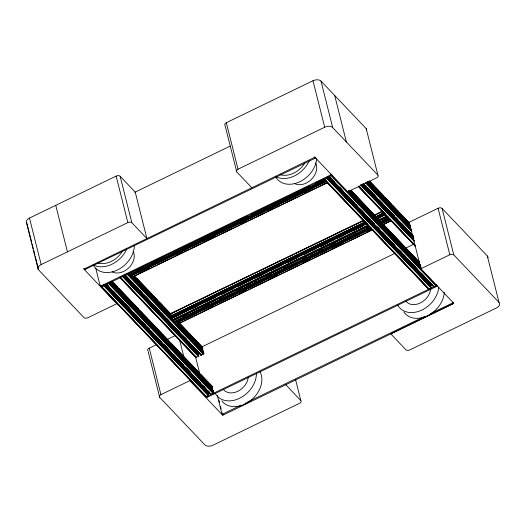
<?xml version="1.0" encoding="UTF-8"?>
<svg xmlns="http://www.w3.org/2000/svg" width="526" height="526" viewBox="0 0 526 526"><rect width="100%" height="100%" fill="white"/><g stroke="black" fill="none" stroke-linecap="round" stroke-linejoin="round"><path stroke-width="0.79" d="M100.492 285.131L101.354 286.716L103.74 285.671L103.898 284.914M119.981 277.669L195.803 357.384L198.71 356.345L198.716 355.707L122.768 275.992M202.129 349.468L202.826 348.929L202.188 346.89L189.373 333.681M125.056 275.302L200.958 355.142L203.615 353.906L203.864 353.071L203.352 351.223L177.328 323.858M164.717 353.498L205.666 396.65L208.572 395.611L208.605 395.019L103.839 284.901M211.985 388.734L212.688 388.195L212.05 386.156L200.932 374.729M213.707 392.751L109.033 282.699L106.14 284.349L210.821 394.401L213.471 393.172L213.727 392.33L213.214 390.483L110.092 282.166M326.758 177.722L431.445 287.61L431.188 288.057L326.514 177.998L326.758 177.722L431.438 287.775M331.821 174.606L331.176 175.743L435.857 285.796L436.501 284.658M433.74 286.782L328.835 176.552L433.911 286.736L433.549 286.177M210.716 393.889L207.316 390.318L210.821 394.401M314.864 158.392L315.442 157.57L314.752 156.847L314.18 157.668L314.864 158.392L85.061 269.457L84.364 269.102M100.124 285.671L100.821 286.026L330.624 174.961L331.202 174.139L331.886 174.862L331.308 175.677L101.511 286.742L100.124 285.671L95.752 268.253M205.488 396.446L206.185 396.801L435.988 285.736L436.567 284.914M100.985 286.591L206.876 397.518L436.672 286.453L437.251 285.638M430.268 313.739L452.439 303.029L453.011 302.207L453.695 302.923L453.123 303.745L222.722 415.238L189.833 380.666L189.432 379.088M197.533 350.862L199.801 353.242L198.065 354.445L123.373 275.92M208.533 391.318L209.664 392.508L207.928 393.704L104.378 284.842M432.431 284.836L430.702 286.032L327.152 177.17M326.376 180.596L129.435 275.867L130.954 277.84L133.223 276.36M363.788 220.532L170.575 314.022L170.634 313.608L229.08 285.552M367.036 223.596L171.713 318.046M171.759 318.736C171.279 319.407 174.053 323.339 173.652 321.636M370.988 227.942L174.79 322.859L176.309 324.831L176.361 324.417M387.78 216.298L387.761 217.271M380.239 222.281L388.352 218.356L388.214 217.751M389.391 219.066L381.271 222.945L389.398 219.007L390.903 220.992L390.956 220.578L385.795 223.077M31.724 242.407L26.964 223.497A6.042 3.662 -14.1 0 1 29.476 218.066L116.147 176.098A3.018 1.828 -14.1 0 1 120.145 176.269L135.221 192.115L146.925 238.607L131.848 222.761L120.145 176.269M134.781 192.306L230.079 146.143M116.384 302.128L116.779 303.706L87.895 317.704A3.018 1.828 -14.2 0 1 83.897 317.54L38.668 269.989A6.042 3.662 -14.1 0 1 41.179 264.558L127.851 222.59A3.018 1.828 -14.1 0 1 131.848 222.761M201.931 346.858L395.473 253.091M405.816 248.081L413.942 244.149M251.836 187.756L236.759 171.917L225.062 125.425A3.018 1.828 -14.1 0 1 226.318 122.716L312.99 80.741A6.042 3.662 -14.1 0 1 320.985 81.076L366.208 128.627L377.911 175.119A3.018 1.828 -14.1 0 1 376.655 177.834L347.765 191.826M236.759 171.917A3.018 1.828 -14.1 0 1 238.022 169.208L324.687 127.233A6.042 3.662 -14.1 0 1 332.682 127.568L377.911 175.119M127.075 273.757L127.318 274.085L231.295 223.774M232.768 223.057L247.516 215.923M251.204 214.135L295.454 192.726M296.927 192.01L309.466 185.948M315.363 183.094L323.477 179.169M154.887 261.869L156.36 261.152M177.012 251.165L173.324 252.947L178.505 250.514M191.76 244.025L193.233 243.314M209.46 235.464L207.98 236.174L209.48 235.53M237.482 221.9L238.955 221.19M255.919 212.984L258.864 211.557M301.635 190.859L303.114 190.142M320.071 181.937L323.76 180.155M136.471 270.851L142.375 267.997M154.907 261.935L162.284 258.365M189.57 245.162L194.732 242.664M200.63 239.81L206.527 236.956M219.066 230.888L226.443 227.317M237.502 221.965L242.664 219.467M255.938 213.05L258.891 211.623M264.788 208.763L268.477 206.981M272.166 205.199L275.111 203.772M283.225 199.847L289.122 196.987M301.661 190.925L309.038 187.355M320.097 182.003L323.786 180.221M127.318 274.085L128.403 275.203L324.66 180.063M128.331 275.151L325.338 179.885M325.456 180.221L129.251 275.131L129.383 275.604L129.567 275.907L325.725 180.99M325.416 180.26L129.258 275.177L129.751 275.611M129.324 275.44L326.219 180.168M153.612 263.809L155.085 263.099M169.839 255.958L171.312 255.248M186.197 248.035L187.677 247.325M202.425 240.185L203.891 239.435M300.366 192.799L301.839 192.089M316.586 184.948L318.059 184.238M129.383 275.604L325.541 180.688M129.468 275.782L325.627 180.859M129.508 276.176L326.403 180.905M129.567 276.341L326.462 181.069M129.652 276.512L326.554 181.24M129.751 276.643L326.646 181.371M139.12 273.5L149.45 268.51M157.557 264.585L167.143 259.943M175.993 255.662L183.37 252.092M184.843 251.382L188.532 249.594M192.22 247.812L199.591 244.242M203.279 242.46L215.818 236.391M221.716 233.537L231.302 228.902M240.152 224.615L247.529 221.051M251.218 219.263L252.69 218.553M256.379 216.765L263.75 213.201M267.438 211.413L273.336 208.559M274.815 207.849L279.977 205.35M285.874 202.497L296.197 197.5M304.311 193.575L313.897 188.933M322.747 184.652L326.436 182.87M130.764 277.708L327.659 182.437M130.954 277.84L327.205 182.818M170.542 313.713L363.749 220.223M374.078 215.226L382.277 211.202M230.559 284.836L293.238 254.505M294.718 253.795L363.295 220.604M377.306 213.826L382.468 211.327M374.847 215.18L382.961 211.255M365.202 222.366L171.252 316.211L171.068 315.916L364.959 221.9M375.281 216.903L383.395 212.977M171.068 315.916L365.018 222.064M375.34 217.074L384.19 212.787M171.154 316.087L365.103 222.235M376.169 216.883L384.276 212.958M375.525 217.37L384.375 213.089M375.715 217.488L384.565 213.208M375.676 217.534L384.572 213.254M366.142 223.155L172.199 317.007L172.581 317.98M376.471 218.159L385.321 213.878M172.357 317.342L366.306 223.491M376.629 218.5L385.479 214.214M171.601 318.039L367.063 223.438M377.346 218.481L385.611 214.549M377.359 218.606L385.473 214.68M171.864 318.21L188.091 310.36M189.564 309.643L196.941 306.079M200.63 304.291L204.312 302.509M205.791 301.792L215.377 297.157L205.028 302.279M221.275 294.304L233.814 288.235M237.496 286.453L252.25 279.313M253.723 278.602L263.309 273.961M264.782 273.25L268.47 271.462M269.943 270.752L279.536 266.11M285.434 263.256L297.966 257.194M303.87 254.334L316.402 248.272L312.753 250.106M320.091 246.484L334.838 239.35M336.318 238.64L343.688 235.069M347.377 233.281L351.066 231.499M352.538 230.789L362.125 226.147M377.615 218.652L380.561 217.225M180.694 314.055L173.376 317.546L178.577 315.113M189.603 309.696L199.13 305.133M221.255 294.428L226.476 291.851M227.949 291.141L233.846 288.287M237.476 286.578L244.853 283.014M248.594 281.147L250.074 280.437M253.762 278.649L263.289 274.092M269.983 270.798L281.726 265.17M287.623 262.316L298.005 257.24M303.844 254.466L309.064 251.888M320.13 246.536L327.448 243.045M336.351 238.686L345.884 234.123M351.782 231.269L362.164 226.2M377.648 218.704L380.6 217.277M193.325 307.98L197.013 306.191M206.6 301.556L208.072 300.839M213.97 297.986L215.443 297.275M222.846 293.771L224.293 292.989M237.568 286.565L242.729 284.073M257.484 276.932L261.166 275.151M278.129 266.945L279.602 266.228M287.715 262.303L290.668 260.876M303.943 254.452L306.888 253.026M320.163 246.602L325.324 244.103M340.072 236.97L343.761 235.181M353.347 230.546L354.826 229.829M360.724 226.976L362.197 226.265M172.048 319.88L368.207 224.964M378.536 219.973L386.643 216.048L388.352 218.356M172.199 320.314L368.358 225.398M378.681 220.401L386.794 216.475M172.423 320.748L368.588 225.832M378.911 220.835L387.024 216.909M172.666 321.077L368.825 226.16M379.154 221.163L387.261 217.238M220.151 299.222L221.624 298.512M238.587 290.306L240.06 289.589M254.808 282.455L256.28 281.739M284.303 268.181L285.782 267.464M302.739 259.259L305.691 257.832M318.966 251.408L321.919 249.981L318.986 251.474M366.898 228.212L368.378 227.502M385.334 219.296L386.814 218.579M183.298 317.132L189.196 314.278M201.734 308.21L209.111 304.639M220.17 299.287L225.332 296.789M229.02 295.007L230.493 294.29M236.398 291.437L241.559 288.938M247.457 286.085L251.145 284.303M254.834 282.521L256.307 281.805M265.893 277.163L271.791 274.309M284.329 268.247L289.491 265.748M302.766 259.325L305.718 257.898M311.616 255.044L313.088 254.328M330.052 246.122L335.95 243.268M348.488 237.2L355.859 233.629M366.924 228.277L369.87 226.851M383.145 220.427L388.306 217.928M173.777 322.03L370.008 227.048M381.002 221.762L388.444 218.132M173.679 322.142L369.949 227.232L173.758 322.188M380.278 222.235L388.385 218.31M249.239 286.427L250.718 285.71M174.79 322.905L370.955 227.988M174.856 323.168L371.021 228.251M381.343 223.254L389.457 219.329M174.915 323.332L371.08 228.415M381.403 223.418L389.516 219.493M175.007 323.503L371.165 228.586M382.224 223.234L389.602 219.664M175.099 323.635L371.257 228.718M382.323 223.366L389.694 219.796M177.098 324.062L180.05 322.635M185.948 319.782L196.27 314.785M204.384 310.859L213.97 306.217M220.611 303.009L230.197 298.367M231.67 297.657L235.359 295.875M239.047 294.087L246.418 290.523M250.106 288.735L256.004 285.881M257.484 285.164L262.645 282.672M268.543 279.812L277.393 275.532M286.979 270.897L294.356 267.326M295.829 266.61L297.302 265.9M303.206 263.046L310.577 259.476M314.265 257.694L317.954 255.906M321.642 254.124L326.804 251.625M332.702 248.772L343.024 243.775M351.138 239.849L360.724 235.214M367.358 231.999L372.52 229.5M176.111 324.7L373.013 229.428M383.336 224.431L390.713 220.861M176.309 324.831L372.559 229.809M383.526 224.556L390.996 220.887M147.984 350.881A3.018 1.828 -14.1 0 1 149.239 348.166L156.465 344.668M167.294 339.421L175.243 335.575M487.997 257.766A6.042 3.662 -14.1 0 0 487.332 255.984L442.103 208.434A3.018 1.828 -14.1 0 0 438.105 208.263L409.215 222.248L420.918 268.74L449.809 254.755A3.018 1.828 -14.1 0 1 453.807 254.926L499.036 302.476A6.042 3.662 -14.1 0 1 496.524 307.901L409.853 349.875A3.018 1.828 -14.1 0 1 405.855 349.705L390.779 333.852L453.807 303.318L314.87 157.235L83.89 269.121L116.779 303.706M203.352 351.223L202.74 351.355L201.609 350.165M295.48 379.299L300.833 400.575A3.018 1.834 -14.1 0 1 299.577 403.284L212.905 445.259A6.042 3.662 -14.1 0 1 204.91 444.917L159.687 397.373A3.018 1.828 -14.1 0 1 160.943 394.658L189.833 380.666M217.363 395.526L221.933 413.738L222.636 414.093L241.105 405.165M244.8 403.376L246.28 402.66M247.759 401.949L425.093 316.238M324.128 179.044L324.568 178.939L429.249 288.998L428.434 288.978L323.76 178.919L428.808 289.096M201.379 346.871L201.82 346.772M202.155 349.52L177.827 323.937M83.68 268.378L85.061 269.457M369.508 180.924L409.32 222.879M369.706 181.398L383.283 195.672M384.986 197.46L391.771 204.594M392.902 205.784L409.313 223.037M376.623 189.228L377.753 190.419M384.545 197.559L386.242 199.341M406.611 220.762L407.742 221.952M368.45 181.174L409.754 224.602M368.443 181.345L409.747 224.766M368.351 181.503L410.786 226.121M368.588 181.989L370.85 184.37M373.112 186.75L374.808 188.532M377.07 190.912L378.201 192.102M381.6 195.672L384.993 199.242M390.088 204.594L392.915 207.566M399.142 214.115L400.273 215.305M403.1 218.277L405.362 220.657M368.121 181.536L410.635 226.239M368.193 182.029L374.985 189.169M376.682 190.951L384.605 199.282M386.301 201.064L395.355 210.584M397.051 212.366L405.539 221.295M406.67 222.485L410.635 226.647M367.746 181.713L410.78 226.976M367.477 181.608L374.828 189.34M375.958 190.53L384.447 199.453M386.143 201.234L395.197 210.755M396.328 211.945L405.382 221.459M406.519 222.649L410.477 226.818M367.279 181.68L410.359 227.015M367.135 181.634L410.135 226.844M367.529 182.272L373.749 188.814M376.011 191.194L382.803 198.328M384.499 200.117L395.25 211.419M396.387 212.609L404.303 220.94M406.572 223.313L409.964 226.884M367.233 182.41L368.364 183.6M375.722 191.332L376.853 192.523M388.168 204.423L389.865 206.205M396.091 212.754L398.353 215.127M396.597 213.392L397.728 214.582M366.661 182.338L410.793 228.744M366.642 182.759L411.345 229.757M365.84 182.581L411.674 230.769M365.452 182.884L411.845 231.664M371.08 191.438L373.907 194.41M380.134 200.958L382.395 203.332M388.622 209.881L389.753 211.071M393.146 214.641L394.276 215.824M401.634 223.563L405.033 227.133M410.122 232.485L412.384 234.866M365.971 186.23L367.667 188.019M369.929 190.399L375.025 195.751M378.418 199.321L384.079 205.271M387.471 208.842L390.299 211.814M391.429 213.004L394.263 215.976M395.96 217.764L397.656 219.546M400.483 222.524L405.013 227.278M408.972 231.447L412.364 235.017M365.346 185.685L368.739 189.255M369.87 190.445L376.097 196.987M378.358 199.367L384.019 205.318M386.847 208.289L394.204 216.022M395.335 217.212L398.162 220.19M399.859 221.972L406.085 228.514M408.347 230.894L413.443 236.246M363.505 183.824L413.403 236.378M363.104 183.692L413.127 236.213M363.19 183.817L412.982 236.167M362.789 184.159L413.147 237.101M362.473 184.35L413.969 238.482M362.204 184.606L413.692 238.738M361.428 184.31L413.482 239.041M361.447 184.961L414.159 240.349M361.04 184.692L414.225 240.612M361.033 184.856L414.218 240.776M360.935 185.02L414.126 240.941M360.783 185.139L413.975 241.059M358.844 186.079L415.422 245.57M358.403 186.184L415.553 246.267M358.39 186.342L415.54 246.424M358.594 186.658L415.744 246.74M351.079 190.438L419.544 262.421M350.717 190.162L419.748 262.737M352.407 192.102L364.288 204.594M365.419 205.784L373.342 214.115M375.038 215.897L394.842 236.72M395.979 237.91L403.33 245.642M405.027 247.43L419.176 262.296M366.116 207.08L367.247 208.27M375.17 216.594L376.3 217.784M388.181 230.276L389.312 231.466M395.539 238.008L397.801 240.389M350.02 190.695L420.182 264.46M350.014 190.859L420.741 265.222M349.356 190.432L420.649 265.387M349.205 190.543L420.498 265.505M349.968 191.451L355.057 196.803M358.456 200.373L365.241 207.514M367.51 209.894L369.771 212.274M371.468 214.056L375.426 218.218M380.522 223.576L385.617 228.928M389.01 232.499L392.403 236.069M393.533 237.259L395.802 239.639M397.498 241.421L399.76 243.801M402.022 246.181L406.552 250.941M410.51 255.103L416.171 261.054M418.998 264.026L420.695 265.814M348.909 190.688L420.767 266.241M348.751 190.636L420.701 266.255M349.047 191.122L354.702 197.072M356.398 198.854L364.886 207.777M366.583 209.565L375.071 218.487M376.767 220.269L385.821 229.79M386.952 230.98L395.44 239.902M397.137 241.69L406.19 251.204M407.328 252.395L416.375 261.915M417.512 263.105L420.34 266.077M348.85 191.201L421.273 267.346M349.271 191.747L420.563 266.702M349.1 191.786L363.808 207.257M366.635 210.229L372.296 216.179M373.993 217.961L385.308 229.862M387.005 231.644L393.796 238.784M396.058 241.164L402.85 248.298M403.981 249.488L415.297 261.389M417.565 263.769L419.827 266.149M355.596 199.071L357.858 201.445M377.661 222.268L379.358 224.056M386.656 231.834L388.412 233.57M400.293 246.063L401.423 247.253M407.65 253.795L409.912 256.175M417.269 263.914L418.4 265.097M348.232 191.858L421.221 268.595M331.564 175.447L436.245 285.5M330.624 174.961L331.308 175.677M435.988 285.736L436.672 286.453M452.439 303.029L453.123 303.745M330.584 177.755L333.977 181.325M339.638 187.276L341.9 189.649M348.127 196.198L349.257 197.388M352.65 200.952L354.346 202.74M361.138 209.881L364.531 213.451M369.627 218.803L371.889 221.183M378.115 227.725L379.246 228.915M382.639 232.485L384.9 234.866M391.127 241.408L393.954 244.38M400.181 250.928L401.877 252.71M404.139 255.09L405.276 256.28M413.193 264.611L415.461 266.984M421.681 273.533L423.943 275.913M430.169 282.455L431.3 283.645M329.434 176.716L334.523 182.068M338.488 186.23L343.577 191.589M346.976 195.153L349.803 198.131M350.934 199.321L354.327 202.891M355.464 204.081L357.161 205.863M359.988 208.835L364.511 213.595M368.476 217.764L371.869 221.328M373 222.518L374.703 224.306M376.964 226.686L379.792 229.658M381.488 231.447L384.887 235.01M386.018 236.2L387.149 237.39M389.976 240.369L394.507 245.129M398.465 249.291L401.857 252.861M402.988 254.051L405.257 256.432M407.518 258.812L409.215 260.594M411.477 262.974L417.138 268.924M420.53 272.494L425.626 277.846M429.019 281.417L431.846 284.388M328.77 176.23L343.478 191.76M345.181 193.542L366.116 215.555M367.247 216.679L374.604 224.477M375.735 225.667L395.539 246.49M397.235 248.272L425.527 278.017M427.224 279.806L433.45 286.348M328.513 177.019L431.498 285.289M328.204 177.209L431.182 285.48M327.363 176.868L430.912 285.736M326.666 177.249L431.379 287.347M326.666 177.887L431.346 287.939M324.121 179.202L428.434 288.978M134.492 275.821L171.272 314.489M178.991 322.504L202.392 347.206M136.747 278.359L148.628 290.852M149.765 292.042L157.682 300.372M159.385 302.154L170.7 314.055M180.319 324.167L187.67 331.899M150.456 293.33L152.152 295.119M179.879 324.266L182.141 326.646M133.795 276.354L172.837 317.402M178.498 323.352L202.826 348.929M133.788 276.518L172.83 317.566M178.492 323.516L202.819 349.1M133.696 276.683L172.738 317.73M177.827 323.089L202.727 349.264M132.9 276.117L172.587 317.849M178.064 323.569L202.576 349.376M134.308 277.708L139.403 283.06M143.361 287.222L149.588 293.771M151.85 296.151L154.111 298.525M155.808 300.313L159.772 304.475M164.862 309.834L169.957 315.186M177.873 323.51L180.142 325.89M181.838 327.678L184.1 330.058M186.362 332.439L190.892 337.192M194.85 341.361L200.511 347.311M132.973 276.617L139.199 283.159M140.896 284.941L149.384 293.863M151.08 295.651L159.569 304.574M161.265 306.356L170.319 315.876M177.676 323.608L179.938 325.988M181.634 327.777L190.688 337.291M192.391 339.079L200.873 348.002M172.291 317.993L132.526 276.301L172.166 317.987M177.795 323.891L202.28 349.52M132.256 276.189L139.042 283.33M140.738 285.112L149.226 294.034M150.929 295.822L159.411 304.745M161.114 306.526L170.161 316.047M177.518 323.779L179.78 326.159M181.483 327.941L190.537 337.462M192.233 339.25L200.722 348.173M132.059 276.268L172.232 318.506M132.138 276.387L172.311 318.625M177.407 323.983L203.43 351.348M132.309 276.854L148.148 293.508M150.982 296.486L156.636 302.43M158.333 304.219L169.648 316.113M180.405 327.422L187.19 334.556M188.321 335.746L200.209 348.238M201.905 350.027L203.036 351.217M132.013 276.998L133.709 278.78M139.936 285.322L142.198 287.702M162.001 308.525L163.698 310.307M184.633 332.32L185.763 333.51M191.99 340.052L194.252 342.433M140.442 285.966L142.138 287.748M192.496 340.697L193.627 341.887M201.55 350.211L202.681 351.401M131.441 276.926L172.18 319.755M173.876 321.544L175.572 323.326M176.71 324.516L203.864 353.071M131.421 277.347L175.283 323.339M176.125 324.345L203.845 353.492M127.811 274.118L128.265 274.598M127.792 274.191L129.488 275.979M130.619 277.169L203.615 353.906M127.397 274.493L203.22 354.208M132.467 282.449L133.597 283.639M136.99 287.209L138.686 288.998M145.478 296.131L148.871 299.702M153.967 305.06L156.229 307.44M166.979 318.743L169.247 321.116M176.032 328.257L178.301 330.637M184.521 337.179L186.217 338.968M188.486 341.348L189.616 342.538M125.596 275.506L127.917 277.84M130.691 280.864L138.673 289.142M139.745 290.378L142.007 292.758M143.703 294.547L149.93 301.089M152.192 303.469L159.043 310.564M161.245 312.983L171.995 324.292M174.257 326.666L179.412 331.978M182.746 335.595L189.597 342.682M191.234 344.517L194.627 348.087M195.757 349.277L200.912 354.583M124.892 274.835L201.28 355.149M124.721 274.881L201.103 355.188M124.169 275.17L198.861 353.696M123.86 275.368L198.552 353.893M123.59 275.617L198.276 354.143M122.893 275.992L198.743 355.76M122.985 276.301L198.808 356.017M122.979 276.472L198.802 356.181M122.887 276.63L198.71 356.345M122.17 276.157L198.558 356.464M120.224 277.097L196.612 357.404M119.783 277.195L196.172 357.509M119.777 277.353L195.803 357.384M112.104 281.173L212.254 386.472M112.097 281.331L117.186 286.69M118.883 288.472L138.686 309.295M140.389 311.076L147.175 318.217M148.871 319.999L168.675 340.822M170.943 343.202L199.236 372.947M132.026 302.851L133.157 304.041M139.949 311.182L141.645 312.963M162.015 334.378L163.145 335.568M170.503 343.3L172.199 345.089M192.003 365.912L193.7 367.694M111.407 281.706L212.688 388.195M111.4 281.877L212.682 388.359M110.743 281.443L212.589 388.523M115.503 286.683L118.896 290.253M123.991 295.605L126.253 297.986M128.515 300.366L129.646 301.556M132.473 304.534L133.611 305.724M137.003 309.288L140.396 312.858M145.492 318.217L148.319 321.189M154.545 327.731L156.242 329.519M158.504 331.899L160.765 334.273M166.992 340.822L170.95 344.984M176.046 350.336L178.307 352.716M180.004 354.504L181.135 355.694M184.534 359.265L185.665 360.448M189.058 364.018L191.319 366.398M197.546 372.941L200.939 376.511M206.034 381.869L208.296 384.25M210.558 386.623L211.689 387.813L211.15 388.03L203.227 379.7M110.585 281.561L212.438 388.642M110.585 281.969L212.142 388.78M110.703 282.245L212.077 388.799M110.427 282.14L119.481 291.654M121.177 293.442L129.666 302.365M130.796 303.555L139.85 313.069M141.547 314.857L150.035 323.779M151.738 325.561L160.785 335.082M161.923 336.272L170.404 345.194M172.107 346.982L181.161 356.497M182.292 357.687L190.78 366.609M192.477 368.397L201.53 377.911M110.236 282.212L213.293 390.608M109.914 282.206L116.141 288.748M117.837 290.536L129.153 302.43M130.849 304.219L138.206 311.951M139.903 313.733L159.707 334.556M161.975 336.936L168.195 343.478M169.891 345.266L181.214 357.161M182.344 358.351L189.695 366.083M192.529 369.061L198.184 375.012M199.88 376.794L211.202 388.694M121.506 294.843L123.768 297.223M130.56 304.363L132.256 306.145M144.137 318.638L145.268 319.828M151.495 326.37L153.756 328.75M173.56 349.573L175.257 351.355M182.049 358.495L183.745 360.277M203.549 381.1L205.811 383.48M130.501 304.403L131.631 305.593M152.001 327.014L153.132 328.204M181.989 358.541L183.686 360.323M109.618 282.87L213.727 392.33M108.797 283.113L213.471 393.172M108.402 283.415L213.083 393.468M106.679 284.237L107.81 285.427M113.471 291.378L115.733 293.751M126.483 305.06L129.311 308.032M135.537 314.574L137.799 316.954M144.025 323.497L145.156 324.687M148.549 328.257L149.68 329.447M157.037 337.179L159.871 340.158M165.526 346.101L167.787 348.482M174.014 355.03L175.145 356.22M178.538 359.784L180.24 361.572M187.026 368.713L190.425 372.276M196.08 378.227L197.776 380.015M106.66 284.388L108.356 286.17M112.321 290.332L115.713 293.902M116.844 295.093L118.541 296.881M121.374 299.853L123.071 301.635M125.333 304.015L130.994 309.965M138.917 318.296L133.821 312.944L138.851 318.342M142.875 322.458L145.702 325.436M146.833 326.62L149.667 329.598M151.363 331.38L153.059 333.168M155.887 336.14L160.417 340.901M164.375 345.063L170.036 351.013M172.863 353.985L175.691 356.963M177.387 358.745L180.221 361.724M181.352 362.914L183.048 364.696M185.875 367.667L190.405 372.428M194.364 376.596L197.763 380.16M198.894 381.35L200.59 383.138M203.417 386.11L205.679 388.49M106.6 284.435L108.862 286.808M112.262 290.378L118.481 296.927M120.75 299.301L131.5 310.61M142.25 321.912L149.608 329.644M150.738 330.834L154.131 334.404M155.262 335.595L161.489 342.137M163.75 344.517L169.977 351.059M172.239 353.439L180.162 361.77M181.292 362.96L183.554 365.333M185.251 367.122L191.477 373.664M194.304 376.642L200.531 383.184M202.793 385.565L206.185 389.135M106.462 284.356L211.143 394.408M106.061 284.224L210.965 394.447M105.739 284.691L208.723 392.961M105.43 284.882L208.414 393.152M104.595 284.54L208.138 393.409M103.773 284.914L208.671 395.282M103.984 285.394L208.664 395.447M103.892 285.552L208.572 395.611M103.74 285.671L208.421 395.73M101.794 286.611L206.475 396.67M100.821 286.026L101.511 286.742M206.185 396.801L206.876 397.518M222.636 414.093L223.32 414.81L221.933 413.738M101.354 286.716L206.034 396.768M100.782 286.275L163.586 352.308M285.756 384.716L300.833 400.575M200.958 355.142L200.814 354.754M174.408 321.294L175.283 322.951M487.332 255.984L499.036 302.476M442.103 208.434L453.807 254.926M438.105 208.263L449.809 254.755M334.687 95.482L346.384 141.974M320.985 81.076L332.682 127.568M312.99 80.741L324.687 127.233M226.318 122.716L238.022 169.208M218.954 400.266L219.552 402.633M220.539 406.572L221.137 408.939M222.13 412.877L222.722 415.238M195.547 356.858L199.722 373.486M179.517 339.691L183.883 357.029M170.72 314.594L171.009 315.745M116.147 176.098L127.851 222.59M149.239 348.166L160.943 394.658M148.181 351.664L159.687 397.373M55.743 205.344L67.44 251.836M29.476 218.066L41.179 264.558M32.125 243.985L33.316 248.713M33.71 250.284L34.9 255.011M35.295 256.589L36.485 261.317M36.886 262.895L38.076 267.622M26.438 222.662L38.135 269.154M366.208 128.627A3.018 1.828 -14.1 0 1 366.412 130.021M438.783 287.209A24.157 18.18 -43.6 0 1 420.813 310.544A24.157 18.18 -43.6 0 1 397.577 304.863M444.319 292.193A24.157 18.18 -43.6 0 1 427.618 315.699A24.157 18.18 -43.6 0 1 403.883 312.003M430.722 288.912A15.103 11.362 -43.6 0 1 420.34 302.969A15.103 11.362 -43.6 0 1 405.829 301.122M316.737 158.747A24.157 18.18 -43.6 0 1 299.432 181.924A24.157 18.18 -43.6 0 1 276.032 177.44M309.17 160.877A24.157 18.18 -43.6 0 1 275.716 176.552M304.856 163.001A20.534 15.458 -43.6 0 1 280.654 174.79M315.587 162.942A15.103 11.362 -43.6 0 1 311.359 179.438A15.103 11.362 -43.6 0 1 294.639 183.581M134.34 245.484A24.157 18.18 -43.6 0 1 118.219 269.601A24.157 18.18 -43.6 0 1 94.016 266.399M126.707 249.166A24.157 18.18 -43.6 0 1 93.253 264.841M122.4 251.29A20.534 15.458 -43.6 0 1 97.514 262.875M133.124 251.231A15.103 11.362 -43.6 0 1 128.903 267.727A15.103 11.362 -43.6 0 1 112.176 271.87M256.386 373.184A24.157 18.18 -43.6 0 1 239.547 398.287A24.157 18.18 -43.6 0 1 215.114 393.146M259.712 371.211A24.157 18.18 -43.6 0 1 250.606 400.556A24.157 18.18 -43.6 0 1 221.887 400.943M248.265 377.201A15.103 11.362 -43.6 0 1 237.877 391.259A15.103 11.362 -43.6 0 1 223.372 389.411M171.45 316.376L366.129 222.13L171.45 316.376"/></g></svg>
